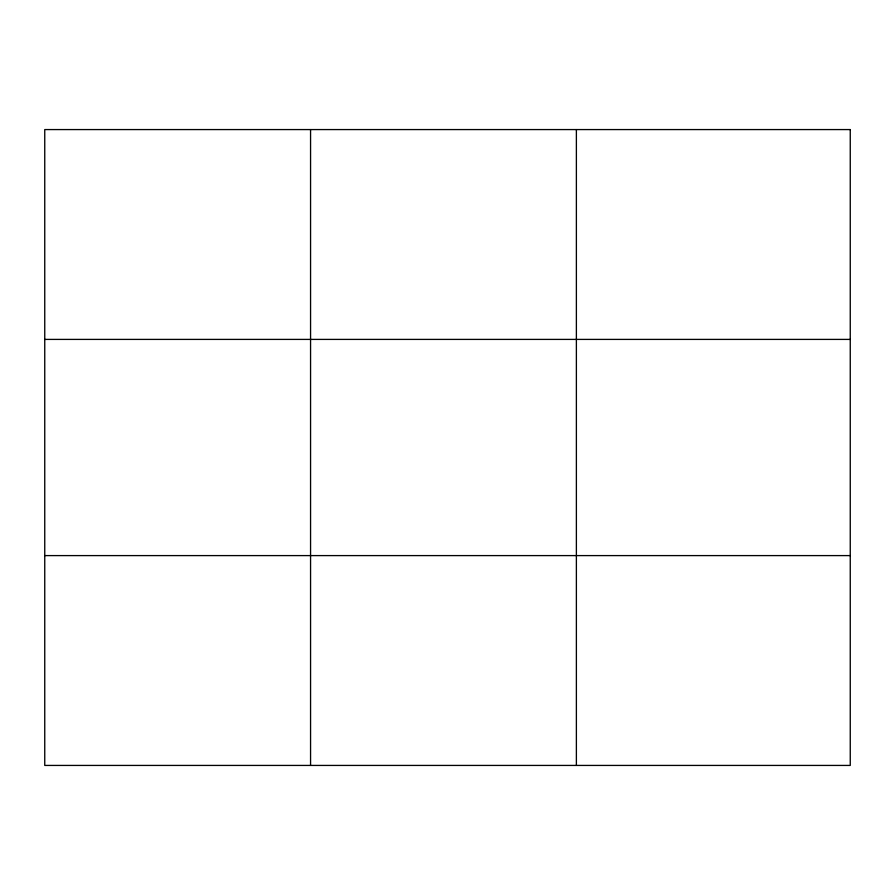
<?xml version="1.0" encoding="UTF-8"?>
<svg xmlns="http://www.w3.org/2000/svg" width="895" height="895" viewBox="0 0 895 895"><rect width="100%" height="100%" fill="white"/><g stroke="black" fill="none" stroke-linecap="round" stroke-linejoin="round"><path stroke-width="1.34" d="M310.565 129.574L310.565 765.426M576.38 129.574L576.38 765.426M44.75 339.406L850.25 339.406M44.75 555.594L850.25 555.594M850.25 129.574L850.25 765.426L44.75 765.426L44.75 129.574L850.25 129.574"/></g></svg>
